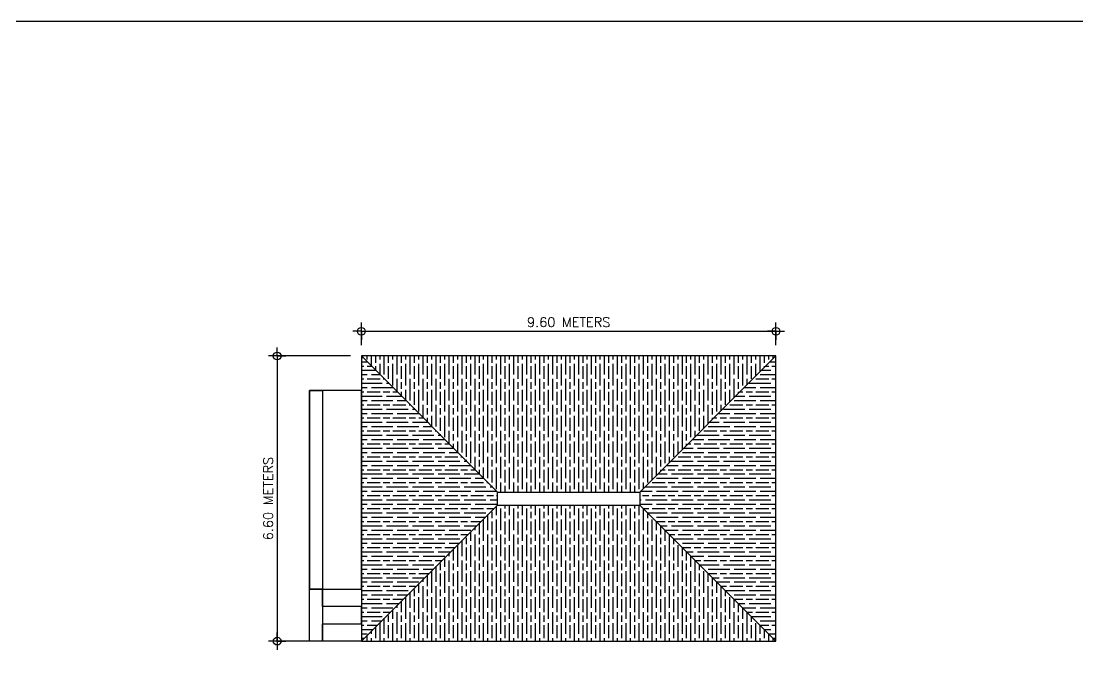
# Model space of a CAD drawing. Header units: millimetres. Extents: x -251401 to 377140, y -30451 to 275830.
# Drawn here: x 210298 to 234765, y 9551 to 24384 of the extents above; entities that cross this region are included whole.
import ezdxf

# ---------------------------------------------------------------- set-up
doc = ezdxf.new("R2010")
doc.units = ezdxf.units.MM
for name, color, linetype in [('0-S3', 3, 'Continuous'), ('0-S8', 8, 'Continuous'), ('A-DIMENSIONS', 30, 'Continuous'), ('A-WALL', 4, 'Continuous')]:
    doc.layers.add(name, color=color, linetype=linetype)
doc.styles.add('LEROY', font='simplex.shx')
doc.dimstyles.new('DIM100', dxfattribs={"dimscale": 0, "dimtxt": 220, "dimasz": 180, "dimexe": 220, "dimexo": 250, "dimgap": 1, "dimtad": 1, "dimtoh": 1, "dimlfac": 0.001, "dimzin": 1, "dimdsep": 46, "dimtxsty": 'LEROY', "dimblk1": 'ORIGIN', "dimblk2": 'ORIGIN', "dimsah": 1, "dimcen": 0.18, "dimclrd": 30, "dimclre": 30, "dimclrt": 7, "dimazin": 0, "dimtfac": 1, "dimtix": 1, "dimtmove": 1, "dimatfit": 3, "dimfxl": 1, "dimtvp": 1, "dimtolj": 2, "dimtzin": 0, "dimarcsym": 0})

# ---------------------------------------------------------------- blocks, each defined once
blk = doc.blocks.new('USER ARROW 100')
at = {"layer": 'A-DIMENSIONS'}
for q in [(-200, 0), (200, 0)]:
    blk.add_line((0, 0), q, dxfattribs=at)
for points in [[(0, 0), (0, 200)], [(0, 0), (0, -200)]]:
    blk.add_lwpolyline(points, dxfattribs=at)
blk.add_circle((0, 0), 90, dxfattribs=at)
blk = doc.blocks.new('*D205')
at = {"layer": 'A-DIMENSIONS', "color": 30, "transparency": 16777216}
for p, q in [((218175.5, 16882), (218175.5, 17204)), ((218176.5, 17204), (227774.5, 17204)), ((227775.5, 16882), (227775.5, 17204))]:
    blk.add_line(p, q, dxfattribs=at)
at = {"layer": 'Defpoints', "color": 0, "transparency": 16777216}
for p in [(227775.5, 17204), (218175.5, 16632), (227775.5, 16632)]:
    blk.add_point(p, dxfattribs=at)
at = {"layer": 'A-DIMENSIONS', "color": 30, "transparency": 16777216, "rotation": 180}
blk.add_blockref('USER ARROW 100', (218175.5, 17204), dxfattribs=at)
at = {"layer": 'A-DIMENSIONS', "color": 30, "transparency": 16777216}
blk.add_blockref('USER ARROW 100', (227775.5, 17204), dxfattribs=at)
at = {"layer": 'A-DIMENSIONS', "color": 7, "transparency": 16777216, "insert": (222975.5, 17414), "char_height": 220, "attachment_point": 5, "style": 'LEROY'}
blk.add_mtext('\\A2;9.60 METERS', dxfattribs=at)
blk = doc.blocks.new('*D206')
at = {"layer": 'A-DIMENSIONS', "color": 30, "transparency": 16777216}
for p, q in [((217925.5, 16632), (216227, 16632)), ((216227, 16631), (216227, 10033)), ((217925.5, 10032), (216227, 10032))]:
    blk.add_line(p, q, dxfattribs=at)
at = {"layer": 'Defpoints', "color": 0, "transparency": 16777216}
for p in [(218175.5, 16632), (216227, 10032), (218175.5, 10032)]:
    blk.add_point(p, dxfattribs=at)
at = {"layer": 'A-DIMENSIONS', "color": 30, "transparency": 16777216}
for p, rotation in [((216227, 16632), 90), ((216227, 10032), 270)]:
    blk.add_blockref('USER ARROW 100', p, dxfattribs=dict(at, rotation=rotation))
at = {"layer": 'A-DIMENSIONS', "color": 7, "transparency": 16777216, "insert": (216017, 13332), "char_height": 220, "attachment_point": 5, "rotation": 90, "style": 'LEROY'}
blk.add_mtext('\\A2;6.60 METERS', dxfattribs=at)

msp = doc.modelspace()

# ---------------------------------------------------------------- hatches: boundary and pattern name
at = {"layer": '0-S8'}
h = msp.add_hatch(dxfattribs=at)
h.set_pattern_fill('GOST_WOOD', color=8, scale=50)
h.set_pattern_definition([(90, (-18593, 0), (300, -2e-14), [500, -100]), (90, (-18493, -100), (300, -2e-14), [300, -75, 150, -75]), (90, (-18393, -250), (300, -2e-14), [500, -100])])
h.paths.add_polyline_path([(227775.5, 10032), (224625.5, 13182), (221325.5, 13182), (218175.5, 10032)])
h.paths.add_polyline_path([(224625.5, 13482), (227775.5, 16632), (218175.5, 16632), (221325.5, 13482)])
h = msp.add_hatch(dxfattribs=at)
h.set_pattern_fill('GOST_WOOD', color=8, scale=50, angle=270)
h.set_pattern_definition([(0, (-18593, 0), (-7e-14, -300), [500, -100]), (0, (-18693, -100), (-7e-14, -300), [300, -75, 150, -75]), (0, (-18843, -200), (-7e-14, -300), [500, -100])])
h.paths.add_polyline_path([(218175.5, 10032), (221325.5, 13182), (221325.5, 13482), (218175.5, 16632)])
h.paths.add_polyline_path([(224625.5, 13482), (224625.5, 13182), (227775.5, 10032), (227775.5, 16632)])

# ---------------------------------------------------------------- linework, layer by layer
at = {"layer": '0-S3', "ltscale": 0.3}
msp.add_lwpolyline([(218175.5, 16632), (218175.5, 10032), (227775.5, 10032), (227775.5, 16632)], close=True, dxfattribs=at)
msp.add_lwpolyline([(218175.5, 16632), (218175.5, 10032), (227775.5, 10032), (227775.5, 16632)], close=True, dxfattribs=at)
for points in [[(218175.5, 10032), (221325.5, 13182), (221325.5, 13482), (218175.5, 16632)], [(227775.5, 16632), (224625.5, 13482), (224625.5, 13182), (227775.5, 10032)], [(221325.5, 13482), (224625.5, 13482)], [(221325.5, 13182), (224625.5, 13182)]]:
    msp.add_lwpolyline(points, dxfattribs=at)
at = {"layer": 'A-WALL', "color": 3}
for points in [[(218175.5, 15832), (216975.5, 15832), (216975.5, 11232), (218175.5, 11232)], [(216975.5, 15832), (217275.5, 15832), (217275.5, 11232), (216975.5, 11232)], [(216975.5, 11232), (217275.5, 11232), (217275.5, 10032), (216975.5, 10032)]]:
    msp.add_lwpolyline(points, close=True, dxfattribs=at)
at = {"layer": 'A-WALL', "color": 2}
for points in [[(217275.5, 11232), (218175.5, 11232), (218175.5, 10832), (217275.5, 10832)], [(217275.5, 10432), (218175.5, 10432), (218175.5, 10832), (217275.5, 10832)], [(217275.5, 10432), (218175.5, 10432), (218175.5, 10032), (217275.5, 10032)]]:
    msp.add_lwpolyline(points, close=True, dxfattribs=at)
at = {"layer": 'Defpoints'}
msp.add_lwpolyline([(178663.5, 24383.5), (277901.5, 24383.5), (277901.5, -30451), (178663.5, -30451)], close=True, dxfattribs=at)

# ---------------------------------------------------------------- dimensions: what is measured, and where the dimension line sits
at = {"layer": 'A-DIMENSIONS'}
dim = msp.add_linear_dim(base=(227775.5, 17204), p1=(218175.5, 16632), p2=(227775.5, 16632), text='<> METERS', dimstyle='DIM100', override={"dimscale": 1, "dimasz": 1, "dimexe": 0, "dimgap": 100, "dimblk1": 'USER ARROW 100', "dimblk2": 'USER ARROW 100', "dimlwd": 65535, "dimlwe": 65535}, dxfattribs=at)
dim.commit()
dim.dimension.update_dxf_attribs({"geometry": '*D205', "text_midpoint": (222975.5, 17414)})
dim = msp.add_linear_dim(base=(216227, 10032), p1=(218175.5, 16632), p2=(218175.5, 10032), angle=90, text='<> METERS', dimstyle='DIM100', override={"dimscale": 1, "dimasz": 1, "dimexe": 0, "dimgap": 100, "dimblk1": 'USER ARROW 100', "dimblk2": 'USER ARROW 100', "dimlwd": 65535, "dimlwe": 65535}, dxfattribs=at)
dim.commit()
dim.dimension.update_dxf_attribs({"geometry": '*D206', "text_midpoint": (216017, 13332)})

doc.saveas('drawing.dxf')
